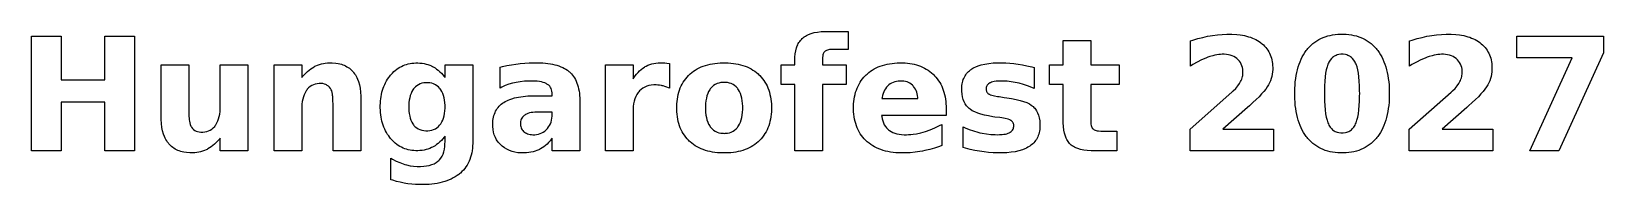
# Model space of a CAD drawing. Header units: millimetres. Extents: x 25 to 545, y 26 to 77.
import ezdxf

# ---------------------------------------------------------------- set-up
doc = ezdxf.new("R2010")
doc.units = ezdxf.units.MM
doc.layers.add('TEXT_OUTLINE', color=7, linetype='Continuous')

msp = doc.modelspace()

# ---------------------------------------------------------------- linework, layer by layer
at = {"layer": 'TEXT_OUTLINE'}
for points in [[(49.22, 75.25), (59.02, 75.25), (59.02, 37.25), (49.22, 37.25), (49.22, 53.36), (34.76, 53.36), (34.76, 37.25), (24.96, 37.25), (24.96, 75.25), (34.76, 75.25), (34.76, 60.77), (49.22, 60.77)], [(289, 70.8), (288.63, 70.73), (288.29, 70.64), (287.99, 70.53), (287.73, 70.4), (287.5, 70.25), (287.4, 70.17), (287.31, 70.07), (287.14, 69.87), (287, 69.63), (286.88, 69.36), (286.78, 69.05), (286.71, 68.72), (286.65, 68.15), (286.64, 67.74), (286.64, 65.75), (294.43, 65.75), (294.43, 59.24), (286.64, 59.24), (286.64, 37.25), (277.53, 37.25), (277.53, 59.24), (273, 59.24), (273, 65.75), (277.53, 65.75), (277.53, 67.74), (277.54, 68.31), (277.62, 69.4), (277.78, 70.41), (278.02, 71.35), (278.26, 72), (278.44, 72.41), (278.65, 72.8), (278.87, 73.18), (279.11, 73.53), (279.38, 73.87), (279.66, 74.18), (279.96, 74.48), (280.12, 74.62), (280.29, 74.76), (280.64, 75.02), (281.01, 75.26), (281.4, 75.49), (282.03, 75.8), (282.94, 76.15), (283.95, 76.42), (285.04, 76.63), (286.22, 76.77), (287.49, 76.84), (288.16, 76.85), (295.14, 76.85), (295.14, 70.87), (290.1, 70.87), (289.63, 70.85)], [(375.38, 59.24), (375.38, 47.15), (375.38, 46.91), (375.41, 46.45), (375.46, 46.03), (375.53, 45.66), (375.63, 45.32), (375.75, 45.03), (375.9, 44.77), (376.07, 44.56), (376.17, 44.46), (376.27, 44.38), (376.52, 44.22), (376.82, 44.09), (377.16, 43.98), (377.55, 43.9), (377.99, 43.83), (378.74, 43.77), (379.31, 43.76), (383.99, 43.76), (383.99, 37.25), (376.17, 37.25), (375.51, 37.26), (374.26, 37.33), (373.11, 37.47), (372.05, 37.68), (371.1, 37.96), (370.44, 38.21), (370.04, 38.41), (369.66, 38.62), (369.3, 38.85), (368.97, 39.09), (368.67, 39.36), (368.52, 39.49), (368.38, 39.64), (368.12, 39.95), (367.87, 40.28), (367.65, 40.63), (367.44, 41.01), (367.24, 41.42), (366.99, 42.07), (366.71, 43.03), (366.49, 44.08), (366.35, 45.24), (366.28, 46.49), (366.27, 47.15), (366.27, 59.24), (361.74, 59.24), (361.74, 65.75), (366.27, 65.75), (366.27, 73.85), (375.38, 73.85), (375.38, 65.75), (384.78, 65.75), (384.78, 59.24)], [(408.24, 44.45), (422.11, 56.69), (422.56, 57.11), (423.37, 57.94), (424.06, 58.76), (424.62, 59.57), (424.86, 59.98), (424.97, 60.18), (425.16, 60.58), (425.33, 60.99), (425.47, 61.4), (425.58, 61.82), (425.66, 62.24), (425.72, 62.66), (425.74, 63.09), (425.75, 63.31), (425.74, 63.64), (425.68, 64.27), (425.57, 64.88), (425.4, 65.45), (425.18, 65.98), (424.9, 66.49), (424.56, 66.96), (424.17, 67.4), (423.95, 67.61), (423.73, 67.81), (423.24, 68.16), (422.72, 68.47), (422.16, 68.72), (421.56, 68.92), (420.93, 69.08), (420.26, 69.18), (419.55, 69.23), (419.18, 69.24), (418.89, 69.23), (418.31, 69.2), (417.71, 69.14), (417.1, 69.05), (416.47, 68.93), (415.83, 68.77), (414.84, 68.49), (414.17, 68.26), (413.48, 68), (412.07, 67.39), (410.62, 66.66), (409.11, 65.81), (408.34, 65.34), (408.34, 73.69), (409.17, 73.96), (410.81, 74.44), (412.45, 74.85), (414.07, 75.2), (414.88, 75.35), (415.69, 75.49), (417.29, 75.71), (418.87, 75.85), (420.44, 75.92), (421.22, 75.93), (422.06, 75.92), (423.67, 75.83), (424.82, 75.69), (425.55, 75.58), (426.26, 75.44), (426.95, 75.27), (427.61, 75.08), (428.25, 74.87), (428.86, 74.64), (429.46, 74.38), (430.02, 74.1), (430.57, 73.79), (431.09, 73.46), (431.58, 73.11), (431.82, 72.93), (432.05, 72.74), (432.5, 72.34), (432.91, 71.93), (433.29, 71.5), (433.65, 71.05), (433.97, 70.58), (434.27, 70.1), (434.53, 69.59), (434.77, 69.07), (434.98, 68.53), (435.15, 67.97), (435.3, 67.39), (435.42, 66.79), (435.51, 66.18), (435.57, 65.54), (435.6, 64.89), (435.6, 64.55), (435.59, 64.17), (435.54, 63.4), (435.44, 62.66), (435.29, 61.92), (435.09, 61.19), (434.84, 60.48), (434.54, 59.79), (434.19, 59.1), (434, 58.76), (433.78, 58.42), (433.27, 57.69), (432.65, 56.91), (431.92, 56.07), (431.07, 55.17), (430.12, 54.21), (429.06, 53.2), (427.88, 52.13), (427.25, 51.57), (419.13, 44.45), (435.85, 44.45), (435.85, 37.25), (408.24, 37.25)], [(473.96, 52.28), (473.83, 51.24), (473.67, 50.23), (473.48, 49.25), (473.26, 48.3), (473.01, 47.39), (472.72, 46.52), (472.4, 45.67), (472.05, 44.86), (471.67, 44.09), (471.26, 43.35), (470.81, 42.64), (470.33, 41.96), (470.08, 41.64), (469.83, 41.32), (469.29, 40.72), (468.73, 40.16), (468.14, 39.64), (467.52, 39.16), (466.88, 38.72), (466.21, 38.31), (465.52, 37.95), (464.79, 37.63), (464.05, 37.35), (463.27, 37.11), (462.47, 36.91), (461.64, 36.75), (460.78, 36.63), (459.9, 36.55), (458.99, 36.51), (458.53, 36.51), (458.06, 36.51), (457.15, 36.55), (456.26, 36.63), (455.41, 36.75), (454.58, 36.91), (453.77, 37.11), (452.99, 37.35), (452.24, 37.63), (451.52, 37.95), (450.82, 38.31), (450.15, 38.72), (449.51, 39.16), (448.89, 39.64), (448.3, 40.16), (447.74, 40.72), (447.2, 41.32), (446.95, 41.64), (446.7, 41.96), (446.22, 42.64), (445.77, 43.35), (445.36, 44.09), (444.98, 44.86), (444.63, 45.67), (444.31, 46.52), (444.02, 47.39), (443.77, 48.3), (443.55, 49.25), (443.36, 50.23), (443.2, 51.24), (443.07, 52.28), (442.97, 53.36), (442.91, 54.47), (442.88, 55.62), (442.87, 56.21), (442.88, 56.79), (442.91, 57.94), (442.97, 59.06), (443.07, 60.14), (443.2, 61.19), (443.36, 62.2), (443.55, 63.18), (443.77, 64.13), (444.02, 65.04), (444.31, 65.92), (444.63, 66.76), (444.98, 67.57), (445.36, 68.35), (445.77, 69.09), (446.22, 69.8), (446.7, 70.48), (446.95, 70.8), (447.2, 71.12), (447.74, 71.72), (448.3, 72.28), (448.89, 72.8), (449.51, 73.28), (450.15, 73.72), (450.82, 74.12), (451.52, 74.48), (452.24, 74.8), (452.99, 75.08), (453.77, 75.32), (454.58, 75.53), (455.41, 75.69), (456.26, 75.81), (457.15, 75.89), (458.06, 75.93), (458.53, 75.93), (458.99, 75.93), (459.9, 75.89), (460.78, 75.81), (461.64, 75.69), (462.47, 75.53), (463.27, 75.32), (464.05, 75.08), (464.79, 74.8), (465.52, 74.48), (466.21, 74.12), (466.88, 73.72), (467.52, 73.28), (468.14, 72.8), (468.73, 72.28), (469.29, 71.72), (469.83, 71.12), (470.08, 70.8), (470.33, 70.48), (470.81, 69.8), (471.26, 69.09), (471.67, 68.35), (472.05, 67.57), (472.4, 66.76), (472.72, 65.92), (473.01, 65.04), (473.26, 64.13), (473.48, 63.18), (473.67, 62.2), (473.83, 61.19), (473.96, 60.14), (474.06, 59.06), (474.12, 57.94), (474.15, 56.79), (474.16, 56.21), (474.15, 55.62), (474.12, 54.47), (474.06, 53.36)], [(480.77, 44.45), (494.64, 56.69), (495.09, 57.11), (495.9, 57.94), (496.59, 58.76), (497.15, 59.57), (497.39, 59.98), (497.5, 60.18), (497.69, 60.58), (497.86, 60.99), (498, 61.4), (498.11, 61.82), (498.19, 62.24), (498.25, 62.66), (498.28, 63.09), (498.28, 63.31), (498.27, 63.64), (498.22, 64.27), (498.1, 64.88), (497.94, 65.45), (497.71, 65.98), (497.43, 66.49), (497.1, 66.96), (496.7, 67.4), (496.49, 67.61), (496.26, 67.81), (495.77, 68.16), (495.25, 68.47), (494.69, 68.72), (494.1, 68.92), (493.46, 69.08), (492.79, 69.18), (492.08, 69.23), (491.72, 69.24), (491.43, 69.23), (490.84, 69.2), (490.24, 69.14), (489.63, 69.05), (489, 68.93), (488.36, 68.77), (487.37, 68.49), (486.7, 68.26), (486.01, 68), (484.6, 67.39), (483.15, 66.66), (481.65, 65.81), (480.88, 65.34), (480.88, 73.69), (481.7, 73.96), (483.34, 74.44), (484.98, 74.85), (486.61, 75.2), (487.42, 75.35), (488.22, 75.49), (489.82, 75.71), (491.41, 75.85), (492.97, 75.92), (493.75, 75.93), (494.59, 75.92), (496.2, 75.83), (497.35, 75.69), (498.08, 75.58), (498.79, 75.44), (499.48, 75.27), (500.14, 75.08), (500.78, 74.87), (501.4, 74.64), (501.99, 74.38), (502.56, 74.1), (503.1, 73.79), (503.62, 73.46), (504.12, 73.11), (504.35, 72.93), (504.59, 72.74), (505.03, 72.34), (505.44, 71.93), (505.83, 71.5), (506.18, 71.05), (506.51, 70.58), (506.8, 70.1), (507.07, 69.59), (507.3, 69.07), (507.51, 68.53), (507.69, 67.97), (507.83, 67.39), (507.95, 66.79), (508.04, 66.18), (508.1, 65.54), (508.13, 64.89), (508.13, 64.55), (508.13, 64.17), (508.08, 63.4), (507.98, 62.66), (507.83, 61.92), (507.63, 61.19), (507.38, 60.48), (507.07, 59.79), (506.72, 59.1), (506.53, 58.76), (506.31, 58.42), (505.8, 57.69), (505.18, 56.91), (504.45, 56.07), (503.61, 55.17), (502.65, 54.21), (501.59, 53.2), (500.41, 52.13), (499.79, 51.57), (491.67, 44.45), (508.39, 44.45), (508.39, 37.25), (480.77, 37.25)], [(520.68, 37.25), (534.7, 68.04), (516.4, 68.04), (516.4, 75.25), (545.04, 75.25), (545.04, 69.73), (530.22, 37.25)], [(464.1, 61.72), (463.94, 62.97), (463.73, 64.09), (463.48, 65.08), (463.18, 65.94), (463.02, 66.32), (462.85, 66.67), (462.46, 67.31), (462.01, 67.86), (461.64, 68.21), (461.37, 68.41), (461.09, 68.6), (460.79, 68.76), (460.48, 68.89), (460.16, 69.01), (459.65, 69.13), (458.92, 69.23), (458.53, 69.24), (458.14, 69.23), (457.41, 69.13), (456.9, 69.01), (456.57, 68.89), (456.26, 68.76), (455.97, 68.6), (455.69, 68.41), (455.42, 68.21), (455.04, 67.86), (454.59, 67.31), (454.2, 66.67), (454.02, 66.32), (453.86, 65.94), (453.56, 65.08), (453.31, 64.09), (453.1, 62.97), (452.93, 61.72), (452.8, 60.33), (452.72, 58.81), (452.68, 57.16), (452.67, 56.29), (452.68, 55.4), (452.72, 53.73), (452.8, 52.2), (452.93, 50.79), (453.1, 49.52), (453.31, 48.39), (453.56, 47.38), (453.86, 46.51), (454.02, 46.12), (454.2, 45.77), (454.59, 45.12), (455.04, 44.57), (455.42, 44.22), (455.69, 44.01), (455.97, 43.82), (456.26, 43.66), (456.57, 43.52), (456.9, 43.41), (457.41, 43.28), (458.14, 43.19), (458.53, 43.18), (458.91, 43.19), (459.64, 43.28), (460.15, 43.41), (460.47, 43.52), (460.78, 43.66), (461.07, 43.82), (461.35, 44.01), (461.62, 44.22), (461.99, 44.57), (462.44, 45.12), (462.83, 45.77), (463.01, 46.12), (463.17, 46.51), (463.47, 47.38), (463.72, 48.39), (463.93, 49.52), (464.1, 50.79), (464.23, 52.2), (464.31, 53.73), (464.35, 55.4), (464.36, 56.29), (464.35, 57.16), (464.31, 58.81), (464.23, 60.33)], [(77.03, 60.29), (77.01, 57.09), (76.99, 54.17), (76.98, 52.42), (76.99, 50.82), (77.05, 48.87), (77.12, 47.88), (77.16, 47.47), (77.21, 47.1), (77.33, 46.45), (77.48, 45.9), (77.67, 45.45), (77.77, 45.26), (77.92, 45.04), (78.24, 44.65), (78.6, 44.31), (79.01, 44.01), (79.23, 43.88), (79.46, 43.77), (79.95, 43.59), (80.47, 43.47), (81.02, 43.41), (81.31, 43.4), (81.66, 43.41), (82.33, 43.48), (82.97, 43.62), (83.57, 43.82), (84.13, 44.1), (84.65, 44.44), (85.13, 44.85), (85.58, 45.33), (85.79, 45.59), (85.98, 45.88), (86.34, 46.48), (86.65, 47.13), (86.9, 47.84), (87.1, 48.6), (87.26, 49.41), (87.36, 50.28), (87.41, 51.2), (87.42, 51.68), (87.42, 65.75), (96.53, 65.75), (96.53, 37.25), (87.42, 37.25), (87.42, 41.37), (87.16, 41.06), (86.63, 40.48), (86.1, 39.94), (85.57, 39.44), (85.02, 38.98), (84.47, 38.56), (83.91, 38.18), (83.34, 37.84), (83.05, 37.69), (82.76, 37.54), (82.17, 37.29), (81.56, 37.06), (80.94, 36.88), (80.31, 36.73), (79.66, 36.62), (79, 36.55), (78.32, 36.51), (77.98, 36.51), (77.37, 36.52), (76.21, 36.61), (75.38, 36.75), (74.86, 36.86), (74.35, 37.01), (73.86, 37.17), (73.39, 37.36), (72.94, 37.57), (72.51, 37.81), (72.09, 38.07), (71.69, 38.35), (71.32, 38.66), (70.96, 38.99), (70.62, 39.35), (70.45, 39.54), (70.29, 39.73), (69.99, 40.13), (69.71, 40.55), (69.45, 40.99), (69.2, 41.46), (68.98, 41.94), (68.69, 42.71), (68.36, 43.81), (68.12, 45), (67.96, 46.28), (67.88, 47.64), (67.87, 48.35), (67.87, 65.75), (77.03, 65.75), (77.03, 62.9)], [(124.77, 50.53), (124.76, 52.23), (124.71, 54.25), (124.65, 55.23), (124.61, 55.62), (124.57, 55.96), (124.45, 56.57), (124.31, 57.08), (124.14, 57.5), (124.04, 57.68), (123.9, 57.9), (123.58, 58.3), (123.22, 58.64), (122.81, 58.94), (122.58, 59.07), (122.35, 59.19), (121.86, 59.38), (121.34, 59.5), (120.79, 59.56), (120.5, 59.57), (120.15, 59.56), (119.47, 59.49), (118.84, 59.35), (118.24, 59.15), (117.68, 58.87), (117.16, 58.53), (116.67, 58.11), (116.23, 57.63), (116.02, 57.36), (115.82, 57.08), (115.47, 56.48), (115.16, 55.82), (114.91, 55.11), (114.7, 54.35), (114.55, 53.54), (114.45, 52.67), (114.4, 51.75), (114.39, 51.27), (114.39, 37.25), (105.29, 37.25), (105.29, 65.75), (114.39, 65.75), (114.39, 61.58), (114.65, 61.89), (115.17, 62.47), (115.7, 63.01), (116.24, 63.51), (116.79, 63.97), (117.34, 64.39), (117.91, 64.77), (118.48, 65.1), (118.76, 65.25), (119.06, 65.4), (119.65, 65.66), (120.26, 65.88), (120.89, 66.06), (121.53, 66.21), (122.18, 66.32), (122.85, 66.39), (123.54, 66.43), (123.89, 66.44), (124.49, 66.42), (125.65, 66.33), (126.47, 66.2), (127, 66.08), (127.5, 65.94), (127.99, 65.77), (128.46, 65.58), (128.91, 65.37), (129.34, 65.13), (129.75, 64.87), (130.15, 64.59), (130.52, 64.28), (130.88, 63.95), (131.22, 63.59), (131.38, 63.41), (131.54, 63.21), (131.84, 62.81), (132.12, 62.39), (132.38, 61.95), (132.61, 61.49), (132.83, 61), (133.13, 60.23), (133.45, 59.13), (133.69, 57.95), (133.85, 56.67), (133.93, 55.31), (133.94, 54.6), (133.94, 37.25), (124.77, 37.25), (124.77, 40.07)], [(160.57, 40.66), (160.06, 40.16), (159.54, 39.7), (159.01, 39.28), (158.47, 38.91), (157.91, 38.57), (157.63, 38.42), (157.34, 38.28), (156.76, 38.02), (156.14, 37.8), (155.51, 37.62), (154.86, 37.47), (154.18, 37.36), (153.48, 37.29), (152.76, 37.25), (152.39, 37.25), (152.07, 37.25), (151.43, 37.28), (150.81, 37.35), (150.2, 37.44), (149.6, 37.57), (149.02, 37.73), (148.45, 37.92), (147.9, 38.15), (147.36, 38.41), (146.83, 38.69), (146.32, 39.01), (145.82, 39.37), (145.34, 39.75), (144.87, 40.17), (144.42, 40.62), (143.97, 41.1), (143.76, 41.35), (143.55, 41.61), (143.15, 42.14), (142.78, 42.69), (142.43, 43.26), (142.11, 43.84), (141.82, 44.45), (141.56, 45.07), (141.32, 45.7), (141.1, 46.36), (140.92, 47.03), (140.76, 47.72), (140.62, 48.43), (140.52, 49.15), (140.44, 49.9), (140.39, 50.66), (140.36, 51.44), (140.36, 51.83), (140.36, 52.23), (140.39, 53.01), (140.44, 53.77), (140.52, 54.52), (140.62, 55.24), (140.76, 55.95), (140.92, 56.64), (141.1, 57.31), (141.32, 57.97), (141.56, 58.6), (141.82, 59.22), (142.11, 59.82), (142.43, 60.4), (142.78, 60.97), (143.15, 61.51), (143.55, 62.04), (143.76, 62.3), (143.97, 62.55), (144.42, 63.03), (144.87, 63.48), (145.34, 63.89), (145.82, 64.27), (146.32, 64.63), (146.83, 64.94), (147.36, 65.23), (147.9, 65.49), (148.45, 65.71), (149.02, 65.9), (149.6, 66.06), (150.2, 66.19), (150.81, 66.29), (151.43, 66.35), (152.07, 66.38), (152.39, 66.39), (152.76, 66.38), (153.48, 66.34), (154.18, 66.27), (154.86, 66.16), (155.51, 66.02), (156.14, 65.83), (156.76, 65.61), (157.34, 65.36), (157.63, 65.21), (157.91, 65.06), (158.47, 64.73), (159.01, 64.35), (159.54, 63.93), (160.06, 63.47), (160.57, 62.97), (161.06, 62.42), (161.55, 61.83), (161.78, 61.52), (161.78, 65.75), (170.94, 65.75), (170.94, 40.12), (170.94, 39.7), (170.91, 38.86), (170.84, 38.05), (170.74, 37.27), (170.6, 36.51), (170.43, 35.78), (170.23, 35.07), (169.99, 34.39), (169.72, 33.74), (169.41, 33.1), (169.08, 32.5), (168.7, 31.92), (168.3, 31.37), (167.85, 30.84), (167.38, 30.33), (166.87, 29.85), (166.6, 29.62), (166.33, 29.4), (165.76, 28.98), (165.15, 28.58), (164.52, 28.21), (163.85, 27.87), (163.16, 27.56), (162.43, 27.28), (161.68, 27.02), (160.89, 26.8), (160.07, 26.6), (159.23, 26.43), (158.35, 26.29), (157.44, 26.17), (156.5, 26.09), (155.53, 26.03), (154.53, 26), (154.02, 26), (153.36, 26.01), (152.04, 26.06), (150.75, 26.16), (149.48, 26.31), (148.85, 26.41), (148.23, 26.52), (146.98, 26.77), (145.73, 27.08), (144.47, 27.45), (143.84, 27.65), (143.84, 34.75), (144.44, 34.42), (145.62, 33.82), (146.79, 33.31), (147.94, 32.88), (148.52, 32.7), (149.09, 32.54), (150.24, 32.29), (151.39, 32.12), (152.55, 32.04), (153.13, 32.03), (153.68, 32.03), (154.72, 32.1), (155.69, 32.22), (156.59, 32.4), (157.41, 32.65), (158.15, 32.95), (158.82, 33.32), (159.42, 33.75), (159.69, 33.99), (159.94, 34.24), (160.4, 34.8), (160.79, 35.43), (161.12, 36.13), (161.38, 36.9), (161.58, 37.73), (161.71, 38.64), (161.77, 39.61), (161.78, 40.12), (161.78, 42.08), (161.55, 41.78), (161.06, 41.2)], [(196.98, 41.15), (196.51, 40.55), (196.02, 39.99), (195.52, 39.47), (195, 39), (194.47, 38.57), (193.93, 38.18), (193.37, 37.84), (193.08, 37.69), (192.79, 37.54), (192.19, 37.29), (191.55, 37.06), (190.89, 36.88), (190.19, 36.73), (189.47, 36.62), (188.71, 36.55), (187.92, 36.51), (187.51, 36.51), (186.96, 36.52), (185.91, 36.6), (184.91, 36.76), (183.95, 37), (183.06, 37.32), (182.21, 37.73), (181.41, 38.21), (180.67, 38.77), (180.32, 39.09), (179.99, 39.42), (179.38, 40.11), (178.86, 40.86), (178.43, 41.65), (178.09, 42.49), (177.83, 43.37), (177.66, 44.31), (177.57, 45.29), (177.56, 45.8), (177.56, 46.11), (177.59, 46.72), (177.64, 47.3), (177.72, 47.86), (177.83, 48.41), (177.97, 48.93), (178.13, 49.43), (178.32, 49.91), (178.53, 50.37), (178.77, 50.81), (179.04, 51.23), (179.34, 51.63), (179.66, 52), (180.01, 52.36), (180.39, 52.69), (180.79, 53), (181, 53.15), (181.22, 53.3), (181.69, 53.57), (182.18, 53.83), (182.7, 54.07), (183.26, 54.29), (183.84, 54.49), (184.78, 54.76), (186.13, 55.05), (187.61, 55.27), (189.21, 55.42), (190.93, 55.49), (191.84, 55.5), (197.21, 55.5), (197.21, 56.21), (197.2, 56.47), (197.15, 56.98), (197.04, 57.45), (196.88, 57.88), (196.67, 58.27), (196.4, 58.63), (196.08, 58.96), (195.71, 59.24), (195.5, 59.37), (195.28, 59.5), (194.8, 59.72), (194.25, 59.91), (193.65, 60.06), (192.98, 60.19), (192.26, 60.29), (191.47, 60.35), (190.63, 60.38), (190.18, 60.38), (189.46, 60.37), (188.05, 60.3), (186.68, 60.16), (185.37, 59.94), (184.73, 59.8), (184.11, 59.64), (182.9, 59.28), (181.73, 58.84), (180.6, 58.32), (180.05, 58.04), (180.05, 64.99), (180.78, 65.16), (182.25, 65.47), (183.72, 65.74), (185.19, 65.97), (185.93, 66.07), (186.67, 66.15), (188.15, 66.29), (189.62, 66.38), (191.1, 66.43), (191.84, 66.44), (192.78, 66.42), (194.14, 66.36), (195, 66.29), (195.83, 66.19), (196.63, 66.08), (197.39, 65.93), (198.12, 65.77), (198.82, 65.58), (199.48, 65.36), (200.11, 65.13), (200.71, 64.87), (201.27, 64.58), (201.8, 64.27), (202.29, 63.94), (202.75, 63.58), (202.97, 63.4), (203.18, 63.2), (203.58, 62.79), (203.96, 62.36), (204.3, 61.89), (204.63, 61.39), (204.92, 60.86), (205.19, 60.3), (205.43, 59.71), (205.64, 59.09), (205.83, 58.45), (205.99, 57.77), (206.13, 57.06), (206.23, 56.32), (206.31, 55.56), (206.37, 54.76), (206.39, 53.93), (206.4, 53.51), (206.4, 37.25), (197.21, 37.25), (197.21, 41.47)], [(233.96, 58.74), (233.66, 58.81), (233.37, 58.88), (232.77, 58.98), (232.18, 59.04), (231.58, 59.08), (231.28, 59.08), (230.85, 59.07), (230.02, 59), (229.25, 58.86), (228.52, 58.65), (227.84, 58.37), (227.22, 58.01), (226.64, 57.59), (226.12, 57.1), (225.88, 56.83), (225.65, 56.54), (225.23, 55.91), (224.88, 55.23), (224.58, 54.49), (224.34, 53.68), (224.16, 52.81), (224.05, 51.89), (223.99, 50.9), (223.98, 50.38), (223.98, 37.25), (214.87, 37.25), (214.87, 65.75), (223.98, 65.75), (223.98, 61.07), (224.2, 61.41), (224.66, 62.07), (225.13, 62.67), (225.62, 63.23), (226.12, 63.74), (226.64, 64.2), (227.18, 64.62), (227.73, 64.98), (228.01, 65.15), (228.3, 65.3), (228.9, 65.59), (229.52, 65.83), (230.18, 66.03), (230.86, 66.19), (231.57, 66.31), (232.31, 66.39), (233.08, 66.43), (233.47, 66.44), (233.95, 66.42), (234.46, 66.39), (235.12, 66.34), (236.02, 66.23), (236.05, 57.99), (235.75, 58.13), (235.15, 58.37), (234.55, 58.57)], [(257.2, 66.24), (258.02, 66.12), (258.81, 65.97), (259.58, 65.78), (260.33, 65.56), (261.04, 65.31), (261.74, 65.03), (262.4, 64.72), (263.05, 64.38), (263.66, 64.01), (264.26, 63.61), (264.82, 63.17), (265.37, 62.71), (265.63, 62.46), (265.88, 62.21), (266.37, 61.69), (266.82, 61.15), (267.24, 60.58), (267.63, 59.99), (267.98, 59.37), (268.31, 58.73), (268.6, 58.07), (268.86, 57.38), (269.08, 56.67), (269.28, 55.94), (269.44, 55.18), (269.57, 54.4), (269.67, 53.59), (269.73, 52.76), (269.76, 51.91), (269.77, 51.47), (269.76, 51.04), (269.73, 50.18), (269.67, 49.35), (269.57, 48.55), (269.44, 47.76), (269.28, 47), (269.08, 46.27), (268.86, 45.56), (268.6, 44.87), (268.31, 44.21), (267.98, 43.57), (267.63, 42.95), (267.24, 42.36), (266.82, 41.79), (266.37, 41.24), (265.88, 40.72), (265.63, 40.47), (265.37, 40.23), (264.82, 39.76), (264.26, 39.33), (263.66, 38.93), (263.05, 38.55), (262.4, 38.21), (261.74, 37.9), (261.04, 37.63), (260.33, 37.38), (259.58, 37.16), (258.81, 36.97), (258.02, 36.82), (257.2, 36.7), (256.36, 36.6), (255.49, 36.54), (254.59, 36.51), (254.14, 36.51), (253.68, 36.51), (252.78, 36.54), (251.91, 36.6), (251.06, 36.7), (250.24, 36.82), (249.45, 36.97), (248.67, 37.16), (247.93, 37.38), (247.21, 37.63), (246.51, 37.9), (245.84, 38.21), (245.19, 38.55), (244.57, 38.93), (243.98, 39.33), (243.41, 39.76), (242.86, 40.23), (242.6, 40.47), (242.34, 40.72), (241.85, 41.24), (241.4, 41.79), (240.98, 42.36), (240.59, 42.95), (240.23, 43.57), (239.9, 44.21), (239.61, 44.87), (239.35, 45.56), (239.12, 46.27), (238.93, 47), (238.77, 47.76), (238.64, 48.55), (238.54, 49.35), (238.47, 50.18), (238.44, 51.04), (238.44, 51.47), (238.44, 51.91), (238.47, 52.76), (238.54, 53.59), (238.64, 54.4), (238.77, 55.18), (238.93, 55.94), (239.12, 56.67), (239.35, 57.38), (239.61, 58.07), (239.9, 58.73), (240.23, 59.37), (240.59, 59.99), (240.98, 60.58), (241.4, 61.15), (241.85, 61.69), (242.34, 62.21), (242.6, 62.46), (242.86, 62.71), (243.41, 63.17), (243.98, 63.61), (244.57, 64.01), (245.19, 64.38), (245.84, 64.72), (246.51, 65.03), (247.21, 65.31), (247.93, 65.56), (248.67, 65.78), (249.45, 65.97), (250.24, 66.12), (251.06, 66.24), (251.91, 66.34), (252.78, 66.4), (253.68, 66.43), (254.14, 66.44), (254.59, 66.43), (255.49, 66.4), (256.36, 66.34)], [(306.39, 47.84), (306.58, 47.13), (306.82, 46.48), (307.1, 45.88), (307.45, 45.33), (307.84, 44.83), (308.28, 44.38), (308.53, 44.17), (308.78, 43.98), (309.33, 43.62), (309.92, 43.32), (310.57, 43.07), (311.26, 42.87), (312, 42.72), (312.79, 42.62), (313.63, 42.57), (314.07, 42.56), (314.43, 42.57), (315.15, 42.6), (315.88, 42.65), (316.61, 42.73), (317.72, 42.9), (319.21, 43.22), (319.96, 43.42), (320.72, 43.65), (322.25, 44.18), (323.8, 44.83), (325.37, 45.58), (326.17, 46), (326.17, 38.98), (325.36, 38.69), (323.74, 38.15), (322.12, 37.69), (320.51, 37.3), (319.7, 37.13), (318.89, 36.99), (317.27, 36.75), (315.66, 36.59), (314.04, 36.52), (313.23, 36.51), (312.75, 36.51), (311.81, 36.54), (310.9, 36.6), (310.01, 36.69), (309.15, 36.82), (308.32, 36.97), (307.52, 37.15), (306.74, 37.37), (305.98, 37.62), (305.26, 37.89), (304.56, 38.2), (303.89, 38.54), (303.25, 38.91), (302.63, 39.31), (302.04, 39.74), (301.48, 40.2), (301.2, 40.44), (300.94, 40.69), (300.44, 41.2), (299.97, 41.75), (299.53, 42.31), (299.13, 42.9), (298.77, 43.52), (298.43, 44.16), (298.13, 44.82), (297.86, 45.51), (297.63, 46.23), (297.43, 46.97), (297.26, 47.73), (297.13, 48.52), (297.02, 49.33), (296.96, 50.17), (296.92, 51.03), (296.92, 51.47), (296.92, 51.91), (296.96, 52.76), (297.02, 53.58), (297.12, 54.38), (297.25, 55.16), (297.42, 55.92), (297.62, 56.65), (297.85, 57.36), (298.11, 58.04), (298.4, 58.7), (298.73, 59.34), (299.1, 59.96), (299.49, 60.55), (299.92, 61.12), (300.38, 61.66), (300.87, 62.18), (301.13, 62.44), (301.4, 62.68), (301.95, 63.15), (302.52, 63.59), (303.12, 63.99), (303.75, 64.37), (304.4, 64.71), (305.08, 65.03), (305.78, 65.31), (306.5, 65.56), (307.25, 65.78), (308.02, 65.96), (308.82, 66.12), (309.65, 66.24), (310.5, 66.34), (311.37, 66.4), (312.27, 66.43), (312.73, 66.44), (313.15, 66.43), (313.96, 66.4), (314.76, 66.34), (315.54, 66.24), (316.29, 66.11), (317.03, 65.96), (317.74, 65.77), (318.44, 65.55), (319.11, 65.29), (319.76, 65.01), (320.39, 64.69), (321, 64.34), (321.59, 63.96), (322.15, 63.55), (322.7, 63.11), (323.22, 62.64), (323.48, 62.39), (323.73, 62.13), (324.2, 61.61), (324.64, 61.06), (325.05, 60.49), (325.43, 59.9), (325.77, 59.29), (326.09, 58.65), (326.37, 58), (326.62, 57.32), (326.84, 56.63), (327.03, 55.91), (327.19, 55.17), (327.32, 54.41), (327.41, 53.62), (327.47, 52.82), (327.51, 51.99), (327.51, 51.57), (327.51, 48.98), (306.21, 48.98), (306.26, 48.59)], [(353.1, 59.23), (351.71, 59.61), (351.03, 59.77), (350.35, 59.92), (349.03, 60.15), (347.74, 60.3), (346.5, 60.37), (345.89, 60.38), (345.26, 60.37), (344.13, 60.29), (343.39, 60.18), (342.95, 60.08), (342.55, 59.95), (342.19, 59.81), (342.03, 59.73), (341.88, 59.65), (341.6, 59.46), (341.37, 59.26), (341.17, 59.03), (341.01, 58.78), (340.9, 58.51), (340.82, 58.22), (340.78, 57.9), (340.77, 57.74), (340.78, 57.6), (340.81, 57.34), (340.87, 57.1), (340.96, 56.87), (341.07, 56.66), (341.22, 56.47), (341.4, 56.29), (341.61, 56.13), (341.73, 56.05), (341.85, 55.98), (342.14, 55.84), (342.65, 55.66), (343.51, 55.44), (344.55, 55.26), (345.15, 55.19), (346.75, 54.96), (347.61, 54.84), (349.22, 54.59), (350.68, 54.29), (352, 53.96), (353.18, 53.6), (354.21, 53.2), (355.1, 52.76), (355.67, 52.41), (356.01, 52.16), (356.16, 52.04), (356.31, 51.91), (356.6, 51.63), (356.86, 51.34), (357.11, 51.03), (357.44, 50.54), (357.82, 49.81), (358.12, 49.01), (358.35, 48.14), (358.5, 47.2), (358.57, 46.18), (358.58, 45.64), (358.58, 45.36), (358.55, 44.81), (358.5, 44.28), (358.42, 43.76), (358.32, 43.26), (358.19, 42.78), (358.03, 42.32), (357.84, 41.87), (357.63, 41.44), (357.4, 41.03), (357.14, 40.64), (356.85, 40.26), (356.53, 39.91), (356.19, 39.57), (355.82, 39.24), (355.43, 38.94), (355.22, 38.79), (355.01, 38.65), (354.56, 38.39), (354.09, 38.13), (353.59, 37.9), (352.8, 37.59), (351.65, 37.23), (350.4, 36.94), (349.04, 36.73), (347.59, 36.59), (346.02, 36.51), (345.2, 36.51), (344.49, 36.51), (343.06, 36.57), (341.59, 36.68), (340.11, 36.85), (339.36, 36.95), (338.6, 37.07), (337.07, 37.35), (335.52, 37.69), (333.95, 38.07), (333.16, 38.29), (333.16, 45.21), (333.84, 44.89), (335.22, 44.31), (336.62, 43.82), (338.03, 43.4), (338.74, 43.22), (339.46, 43.07), (340.91, 42.82), (342.36, 42.66), (343.82, 42.58), (344.56, 42.56), (345.21, 42.58), (346.1, 42.64), (346.65, 42.71), (347.15, 42.8), (347.61, 42.91), (348.03, 43.05), (348.41, 43.21), (348.58, 43.3), (348.75, 43.39), (349.04, 43.6), (349.3, 43.83), (349.51, 44.08), (349.68, 44.36), (349.8, 44.66), (349.89, 44.98), (349.93, 45.32), (349.93, 45.5), (349.93, 45.65), (349.9, 45.93), (349.84, 46.2), (349.76, 46.45), (349.64, 46.67), (349.5, 46.88), (349.32, 47.07), (349.12, 47.24), (349.01, 47.31), (348.88, 47.39), (348.59, 47.53), (348.05, 47.72), (347.12, 47.95), (345.97, 48.15), (345.3, 48.24), (343.7, 48.44), (342.95, 48.55), (341.54, 48.78), (340.25, 49.05), (339.07, 49.36), (338, 49.72), (337.05, 50.11), (336.21, 50.54), (335.49, 51.02), (335.17, 51.27), (334.87, 51.54), (334.34, 52.12), (333.88, 52.77), (333.5, 53.48), (333.19, 54.27), (332.97, 55.12), (332.81, 56.03), (332.74, 57.02), (332.73, 57.53), (332.74, 58.09), (332.8, 58.89), (332.87, 59.4), (332.97, 59.9), (333.09, 60.37), (333.24, 60.83), (333.41, 61.26), (333.6, 61.68), (333.82, 62.08), (334.06, 62.47), (334.33, 62.83), (334.62, 63.18), (334.94, 63.5), (335.27, 63.81), (335.64, 64.11), (335.83, 64.24), (336.03, 64.38), (336.44, 64.64), (336.88, 64.88), (337.35, 65.1), (338.1, 65.4), (339.18, 65.74), (340.37, 66.02), (341.67, 66.22), (343.06, 66.36), (344.56, 66.43), (345.35, 66.44), (345.98, 66.43), (347.28, 66.38), (348.6, 66.29), (349.95, 66.14), (350.64, 66.05), (351.35, 65.95), (352.79, 65.71), (354.3, 65.41), (355.87, 65.06), (356.68, 64.86), (356.68, 57.94), (355.95, 58.24), (354.51, 58.77)], [(154.13, 59.62), (153.54, 59.42), (152.99, 59.16), (152.48, 58.83), (152, 58.44), (151.57, 57.98), (151.37, 57.73), (151.18, 57.46), (150.83, 56.89), (150.54, 56.26), (150.29, 55.57), (150.1, 54.84), (149.95, 54.05), (149.85, 53.2), (149.8, 52.3), (149.79, 51.83), (149.8, 51.35), (149.85, 50.43), (149.94, 49.57), (150.09, 48.76), (150.28, 48.02), (150.51, 47.34), (150.8, 46.71), (151.13, 46.15), (151.32, 45.89), (151.51, 45.64), (151.94, 45.2), (152.41, 44.82), (152.92, 44.51), (153.48, 44.25), (154.08, 44.07), (154.72, 43.94), (155.41, 43.88), (155.77, 43.87), (156.12, 43.88), (156.8, 43.94), (157.43, 44.07), (158.02, 44.27), (158.58, 44.53), (159.09, 44.85), (159.57, 45.24), (160, 45.7), (160.2, 45.95), (160.39, 46.22), (160.74, 46.79), (161.04, 47.42), (161.28, 48.1), (161.48, 48.84), (161.63, 49.63), (161.73, 50.47), (161.78, 51.37), (161.78, 51.83), (161.78, 52.3), (161.73, 53.2), (161.63, 54.05), (161.48, 54.84), (161.28, 55.57), (161.04, 56.26), (160.74, 56.89), (160.39, 57.46), (160.2, 57.73), (160, 57.98), (159.57, 58.44), (159.09, 58.83), (158.58, 59.16), (158.02, 59.42), (157.43, 59.62), (156.8, 59.75), (156.12, 59.81), (155.77, 59.82), (155.42, 59.81), (154.76, 59.75)], [(251.76, 59.5), (251.19, 59.23), (250.65, 58.89), (250.17, 58.48), (249.72, 58.01), (249.52, 57.75), (249.33, 57.47), (248.98, 56.86), (248.68, 56.2), (248.43, 55.47), (248.24, 54.69), (248.09, 53.85), (247.99, 52.94), (247.94, 51.98), (247.93, 51.47), (247.94, 50.97), (247.99, 50.01), (248.09, 49.1), (248.24, 48.26), (248.43, 47.47), (248.68, 46.75), (248.98, 46.08), (249.33, 45.48), (249.52, 45.2), (249.72, 44.93), (250.17, 44.46), (250.65, 44.05), (251.19, 43.71), (251.76, 43.44), (252.39, 43.23), (253.05, 43.1), (253.76, 43.03), (254.14, 43.02), (254.5, 43.03), (255.21, 43.1), (255.86, 43.23), (256.48, 43.44), (257.05, 43.71), (257.57, 44.05), (258.05, 44.46), (258.49, 44.93), (258.69, 45.2), (258.88, 45.48), (259.23, 46.08), (259.52, 46.75), (259.77, 47.47), (259.97, 48.26), (260.12, 49.1), (260.21, 50.01), (260.26, 50.97), (260.27, 51.47), (260.26, 51.98), (260.21, 52.94), (260.12, 53.85), (259.97, 54.69), (259.77, 55.47), (259.52, 56.2), (259.23, 56.86), (258.88, 57.47), (258.69, 57.75), (258.49, 58.01), (258.05, 58.48), (257.57, 58.89), (257.05, 59.23), (256.48, 59.5), (255.86, 59.71), (255.21, 59.84), (254.5, 59.91), (254.14, 59.92), (253.76, 59.91), (253.05, 59.84), (252.39, 59.71)], [(317.85, 56.68), (317.66, 57.2), (317.43, 57.7), (317.14, 58.16), (316.81, 58.59), (316.63, 58.79), (316.44, 58.98), (316.03, 59.33), (315.59, 59.63), (315.13, 59.88), (314.63, 60.08), (314.11, 60.23), (313.55, 60.33), (312.97, 60.38), (312.67, 60.38), (312.34, 60.38), (311.71, 60.33), (311.11, 60.24), (310.55, 60.1), (310.01, 59.91), (309.5, 59.68), (309.03, 59.4), (308.58, 59.07), (308.37, 58.89), (308.17, 58.7), (307.79, 58.29), (307.46, 57.83), (307.16, 57.34), (306.91, 56.8), (306.69, 56.22), (306.51, 55.61), (306.37, 54.95), (306.31, 54.6), (318.14, 54.6), (318.14, 54.92), (318.09, 55.54), (318, 56.13)], [(190.25, 49.89), (189.71, 49.77), (189.22, 49.62), (188.77, 49.43), (188.36, 49.22), (188.18, 49.1), (188.01, 48.98), (187.69, 48.71), (187.42, 48.41), (187.2, 48.09), (187.02, 47.73), (186.89, 47.34), (186.8, 46.93), (186.75, 46.49), (186.75, 46.25), (186.75, 46.04), (186.79, 45.63), (186.86, 45.25), (186.97, 44.89), (187.11, 44.55), (187.29, 44.23), (187.51, 43.94), (187.76, 43.67), (187.9, 43.54), (188.05, 43.42), (188.37, 43.21), (188.72, 43.03), (189.09, 42.87), (189.5, 42.75), (189.93, 42.66), (190.39, 42.6), (190.87, 42.57), (191.13, 42.56), (191.44, 42.57), (192.06, 42.63), (192.65, 42.74), (193.22, 42.92), (193.76, 43.15), (194.27, 43.43), (194.76, 43.78), (195.23, 44.18), (195.45, 44.41), (195.66, 44.64), (196.05, 45.13), (196.38, 45.65), (196.65, 46.2), (196.87, 46.78), (197.04, 47.39), (197.15, 48.02), (197.2, 48.69), (197.21, 49.03), (197.21, 50.07), (192.47, 50.07), (192.12, 50.07), (191.45, 50.04), (190.83, 49.98)]]:
    msp.add_lwpolyline(points, close=True, dxfattribs=at)

doc.saveas('drawing.dxf')
